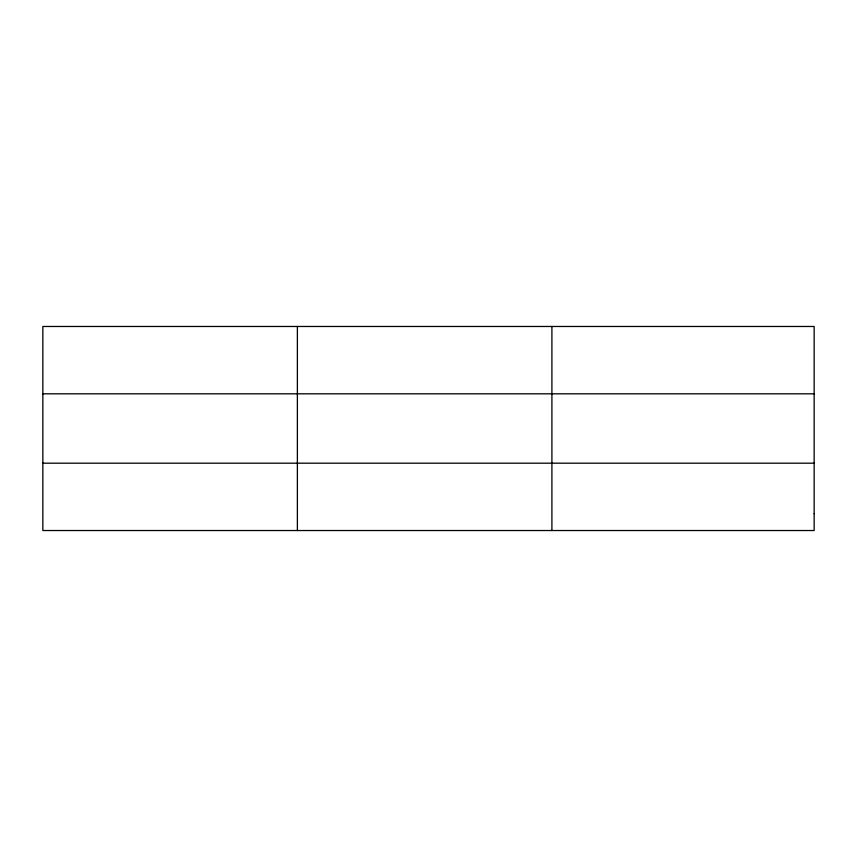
<?xml version="1.0" encoding="UTF-8"?>
<svg xmlns="http://www.w3.org/2000/svg" width="857" height="857" viewBox="0 0 857 857"><rect width="100%" height="100%" fill="white"/><g stroke="black" fill="none" stroke-linecap="round" stroke-linejoin="round"><path stroke-width="1.29" d="M297.379 530.526L297.379 326.474M551.908 530.526L551.908 326.474M42.85 393.813L814.15 393.813M42.85 463.187L814.15 463.187M814.15 513.697L814.15 530.526L42.85 530.526L42.85 326.474L814.15 326.474L814.15 513.697"/></g></svg>
